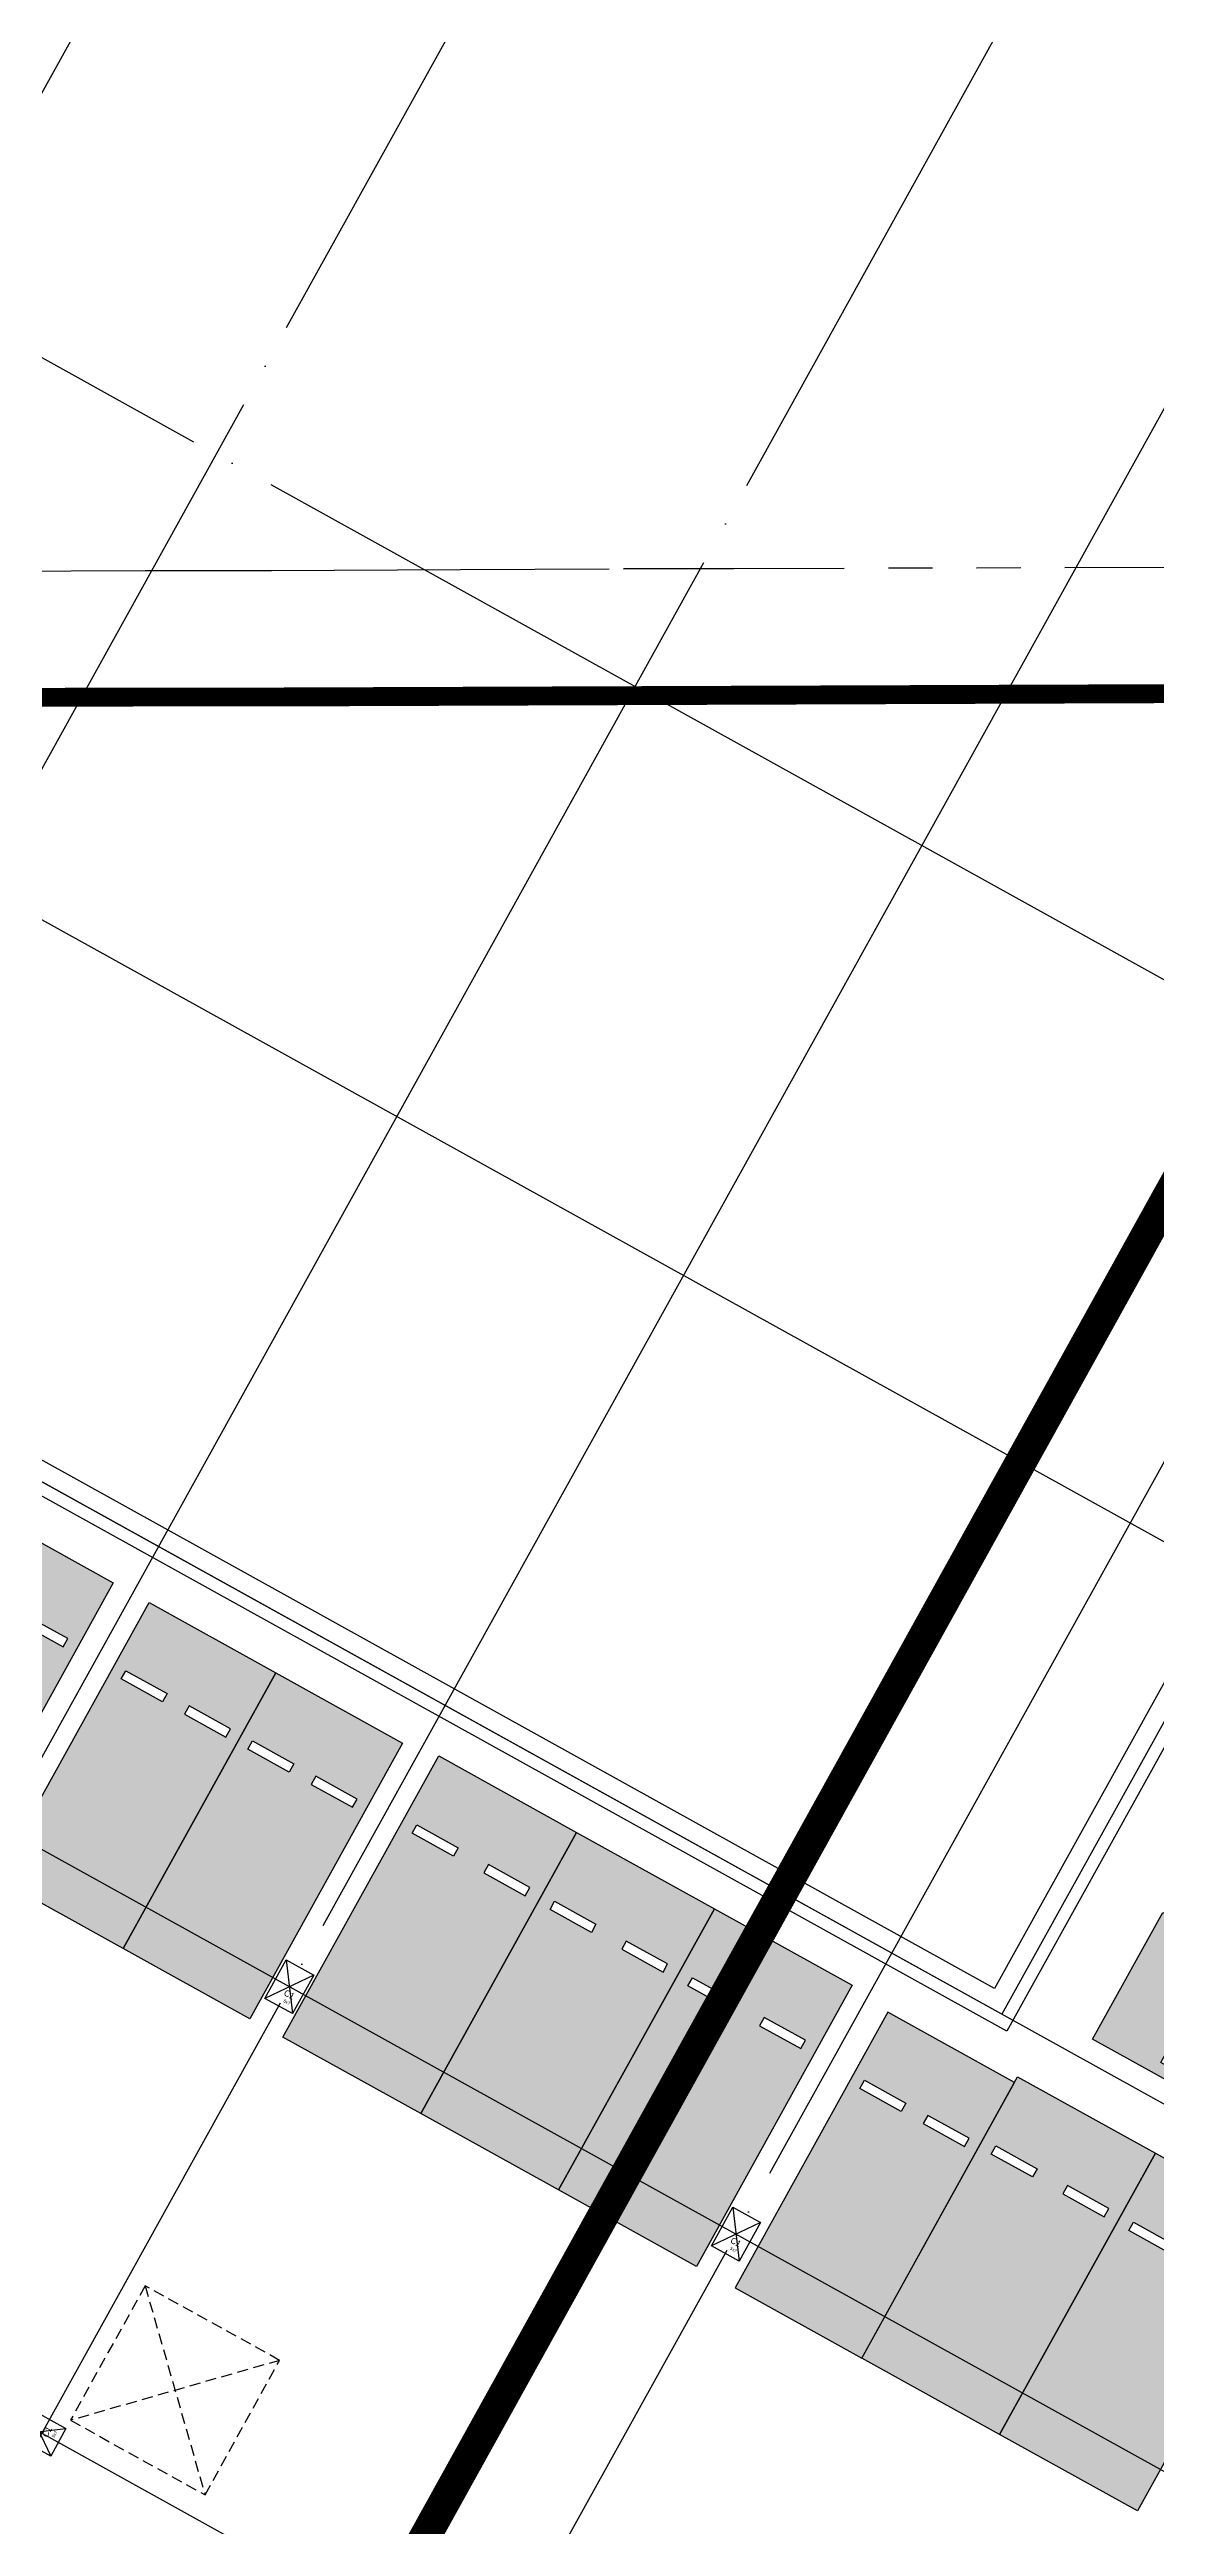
# Model space of a CAD drawing. Header units: millimetres. Extents: x -21000 to 567700, y 435000 to 850800.
# Drawn here: x 306734 to 324295, y 668387 to 707680 of the extents above; entities that cross this region are included whole.
import ezdxf
from ezdxf.xclip import XClip

# ---------------------------------------------------------------- set-up
doc = ezdxf.new("R2010")
doc.units = ezdxf.units.MM
doc.header["$LTSCALE"] = 700
doc.header["$XCLIPFRAME"] = 2
for name, pattern in [('AB_Pbase$0$HIDDEN1', [0.375, 0.25, -0.125]), ('AB_Pbase$0$PHANTOMX2', [5, 2.5, -0.5, 0.5, -0.5, 0.5, -0.5]), ('AB_Pbase$0$주차장기둥$0$CEN', [62, 60, -1, 0, -1]), ('AB_Pbase$0$주차장기둥$0$PHANTOMX2', [5, 2.5, -0.5, 0.5, -0.5, 0.5, -0.5]), ('AB_Pbase$0$지하1층 동골조$0$PHANTOMX2', [5, 2.5, -0.5, 0.5, -0.5, 0.5, -0.5]), ('p_구조전체평면도중심선$0$AB_Pbase$0$HIDDEN', [9.525, 6.35, -3.175])]:
    doc.linetypes.add(name, pattern=pattern)
doc.layers.get('0').update_dxf_attribs({"color": 2})
for name, color, linetype in [('AB_Pbase$0$da-open hid', 8, 'AB_Pbase$0$HIDDEN1'), ('AB_Pbase$0$FIN', 6, 'Continuous'), ('AB_Pbase$0$SITE', 3, 'AB_Pbase$0$PHANTOMX2'), ('AB_Pbase$0$WAL', 3, 'Continuous'), ('AB_Pbase$0$주차-sol', 254, 'Continuous'), ('AB_Pbase$0$주차-일반', 9, 'Continuous'), ('AB_Pbase$0$주차-확장', 7, 'Continuous'), ('AB_Pbase$0$주차장기둥$0$CEN_P', 244, 'AB_Pbase$0$주차장기둥$0$CEN'), ('p_구조전체평면도중심선$0$# 공구분할', 3, 'Continuous')]:
    doc.layers.add(name, color=color, linetype=linetype)
for name, color, linetype, plot in [('AB_Pbase$0$주차장기둥$0$DEFPOINT', 247, 'Continuous', False), ('AB_Pbase$0$주차장기둥$0$Defpoints1', 235, 'Continuous', False), ('AB_Pbase$0$지하1층 동골조$0$Defpoints1', 235, 'Continuous', False)]:
    doc.layers.add(name, color=color, linetype=linetype, plot=plot)
doc.styles.add('AB_Pbase$0$주차장기둥$0$맑은 고딕', font='')
doc.styles.get('AB_Pbase$0$주차장기둥$0$맑은 고딕').set_extended_font_data('Dotum')

# ---------------------------------------------------------------- blocks, each defined once
blk = doc.blocks.new('AB_Pbase$0$SITE0917')
at = {"layer": 'AB_Pbase$0$SITE', "ltscale": 4, "const_width": 300, "flags": 128}
blk.add_lwpolyline([(212876, -144968), (209906, -142008), (204836, -136928), (200146, -132238), (190406, -122488), (180636, -112708), (171034, -103096), (171034, -103096), (158736, -90778), (158736, -90778), (141626, -73668), (139746, -71778), (128760, -60783), (176825, 584), (181318, 2778), (191836, 2802), (195846, 2812), (208846, 2852), (221744, 2892), (225745, 2912), (238652, 2912), (251951, 2992), (272863, 3047), (279849, 3072), (281852, 3072), (297942, 3132), (307301, 3162), (318838, 3162), (322371, 3192), (329338, 3212), (331331, 3221), (331828, 3221), (342783, 3252), (353879, 3292), (357878, 3302), (368882, 3332), (377971, 3362), (436463, 3532), (443896, 3564), (449423, 3588), (453866, 1294), (461852, -10041), (461004, -14962), (456210, -18339), (446980, -24860), (436111, -32530), (433802, -34158), (424035, -41046), (408709, -51856), (403261, -55702), (401224, -57140), (393879, -62330), (377930, -73579), (370949, -78503), (368971, -79898), (360221, -86073), (350807, -92731), (341600, -99229), (316998, -116581), (268640, -150722), (261994, -155385), (240653, -170436), (213593, -144250), (212876, -144968)], dxfattribs=at)
blk = doc.blocks.new('AB_Pbase$0$지하1층 동골조')
at = {"layer": 'AB_Pbase$0$지하1층 동골조$0$Defpoints1', "linetype": 'AB_Pbase$0$지하1층 동골조$0$PHANTOMX2', "ltscale": 2}
blk.add_lwpolyline([(210787, 59584), (203827, 59564), (188757, 59534), (179397, 59504), (168667, 59474), (166307, 59464), (163307, 59444), (161307, 59444), (150357, 59404), (137407, 59374), (133407, 59364), (120107, 59324), (107198, 59284), (103197, 59264), (90297, 59224), (77297, 59184), (74297, 59174), (73297, 59174), (61797, 59144), (52267, 63494), (52187, 90404)], dxfattribs=at)
at = {"layer": 'AB_Pbase$0$지하1층 동골조$0$Defpoints1', "linetype": 'AB_Pbase$0$지하1층 동골조$0$PHANTOMX2', "ltscale": 2, "flags": 128}
blk.add_lwpolyline([(305496, 13326), (315263, 20214), (317573, 21842), (328441, 29512), (337671, 36032), (342465, 39410), (343314, 44331), (335327, 55666), (330884, 57959), (325357, 57936), (317924, 57904), (259433, 57734), (250343, 57704), (239340, 57674), (235340, 57664), (224244, 57624), (213290, 57592), (212792, 57592), (210800, 57584), (203833, 57564), (200300, 57534), (188762, 57534), (179403, 57504), (163313, 57444), (161310, 57444), (154324, 57418), (133412, 57364), (120113, 57284), (107206, 57284), (103205, 57264), (90307, 57224), (77307, 57184), (73297, 57174), (62779, 57150), (58286, 54955), (10221, -6411), (21207, -17406), (23087, -19296), (40197, -36406), (52495, -48724), (62097, -58336), (71867, -68116), (81607, -77866), (86297, -82556), (91367, -87636), (94337, -90596), (95054, -89878), (122114, -116064), (143455, -101014), (150102, -96350), (198459, -62209), (223061, -44857), (232269, -38359), (241682, -31701), (250432, -25527), (252410, -24132), (259391, -19208), (275340, -7958), (282685, -2768), (284723, -1330), (290171, 2516)], close=True, dxfattribs=at)
blk = doc.blocks.new('AB_Pbase$0$AB_Pbase_지하1층_골조')
for p, q in [((321727, 676922), (289142, 694984)), ((321844, 676514), (289064, 694684)), ((331496, 694545), (321727, 676922)), ((331613, 694137), (321844, 676514))]:
    blk.add_line(p, q)
blk = doc.blocks.new('AB_Pbase$0$주차장기둥$0$cen 2bl 지하')
at = {"layer": 'AB_Pbase$0$주차장기둥$0$CEN_P', "color": 5}
for p, q in [((-52186, 128902), (-52186, 259408)), ((-46986, 107083), (-46986, 259389)), ((-39386, 65032), (-39386, 259361)), ((-34186, 128592), (-34186, 259341)), ((-26086, 128592), (-26086, 259311)), ((-132796, 191583), (3835, 191583)), ((-132796, 183783), (3835, 183783)), ((-132796, 175983), (13814, 175983)), ((-132796, 170883), (119274, 170883)), ((-132796, 162783), (119274, 162783)), ((-57008, 162783), (119274, 162783))]:
    blk.add_line(p, q, dxfattribs=at)
blk = doc.blocks.new('AB_Pbase$0$주차장기둥$0$p기둥 5x7')
blk.add_lwpolyline([(-250, 350), (250, 350), (250, -350), (-250, -350)], close=True)
at = {"layer": 'AB_Pbase$0$주차장기둥$0$DEFPOINT'}
for p, q in [((250, 350), (-250, -350)), ((-250, 350), (250, -350))]:
    blk.add_line(p, q, dxfattribs=at)
at = {"layer": 'AB_Pbase$0$주차장기둥$0$DEFPOINT', "color": 6, "style": 'AB_Pbase$0$주차장기둥$0$맑은 고딕'}
for s, height, p in [('C1', 100, (-24, -160)), ('5x7', 50, (29, -259))]:
    blk.add_text(s, height=height, rotation=0, dxfattribs=at).set_placement(p)
blk = doc.blocks.new('AB_Pbase$0$주차장기둥')
at = {"layer": 'AB_Pbase$0$주차장기둥$0$Defpoints1', "linetype": 'AB_Pbase$0$주차장기둥$0$PHANTOMX2', "ltscale": 2}
blk.add_lwpolyline([(25677, 201597), (19721, 197995), (6819, 190208), (-1188, 185361), (-10370, 179809), (-12388, 178585), (-14949, 177023), (-16664, 175993), (-26029, 170319), (-37114, 163623), (-40537, 161554), (-51917, 154670), (-62962, 147987), (-66381, 145909), (-77418, 139231), (-88540, 132501), (-91107, 130948), (-91964, 130433), (-101806, 124484), (-112215, 123304), (-126143, 146330)], dxfattribs=at)
for name, p, rotation in [('AB_Pbase$0$주차장기둥$0$cen 2bl 지하', (36992, -11667), 1.99999810188403), ('AB_Pbase$0$주차장기둥$0$p기둥 5x7', (4958, 158202), 1.999998101883419), ('AB_Pbase$0$주차장기둥$0$p기둥 5x7', (-3137, 157919), 1.999998101883419), ('AB_Pbase$0$주차장기둥$0$p기둥 5x7', (-2904, 149822), 91.99999810188433)]:
    blk.add_blockref(name, p, dxfattribs=dict(rotation=rotation))
blk = doc.blocks.new('AB_Pbase$0$AB_Pbase_지붕층_구조도void')
blk.add_lwpolyline([(258869, -64847), (257686, -66981), (259820, -68164), (261003, -66030)], close=True)
for points in [[(258869, -64847), (259820, -68164)], [(261003, -66030), (257686, -66981)]]:
    blk.add_lwpolyline(points)
blk = doc.blocks.new('AB_Pbase$0$AB_Pbase-주차일반')
at = {"layer": 'AB_Pbase$0$주차-sol'}
h = blk.add_hatch(color=254, dxfattribs=at)
h.dxf.hatch_style = 1
h.paths.add_polyline_path([(0, 0), (-2300, 0), (-2300, -5000), (0, -5000)])
h.paths.add_polyline_path([(-200, -3725), (-200, -3875), (-950, -3875), (-950, -3725)], flags=16)
h.paths.add_polyline_path([(-1350, -3725), (-1350, -3875), (-2100, -3875), (-2100, -3725)], flags=16)
at = {"layer": 'AB_Pbase$0$주차-일반', "color": 6}
for points in [[(0, 0), (0, -5000), (-2300, -5000), (-2300, 0)], [(-1350, -3875), (-1350, -3725), (-2100, -3725), (-2100, -3875)], [(-950, -3875), (-950, -3725), (-200, -3725), (-200, -3875)]]:
    blk.add_lwpolyline(points, close=True, dxfattribs=at)
blk = doc.blocks.new('AB_Pbase$0$주차일반')
at = {"layer": 'AB_Pbase$0$주차-sol'}
h = blk.add_hatch(color=254, dxfattribs=at)
h.dxf.hatch_style = 1
h.paths.add_polyline_path([(0, 0), (-2300, 0), (-2300, -5000), (0, -5000)])
h.paths.add_polyline_path([(-200, -3725), (-200, -3875), (-950, -3875), (-950, -3725)], flags=16)
h.paths.add_polyline_path([(-1350, -3725), (-1350, -3875), (-2100, -3875), (-2100, -3725)], flags=16)
at = {"layer": 'AB_Pbase$0$주차-일반', "color": 6}
for points in [[(0, 0), (0, -5000), (-2300, -5000), (-2300, 0)], [(-1350, -3875), (-1350, -3725), (-2100, -3725), (-2100, -3875)], [(-950, -3875), (-950, -3725), (-200, -3725), (-200, -3875)]]:
    blk.add_lwpolyline(points, close=True, dxfattribs=at)
blk = doc.blocks.new('AB_Pbase$0$주차확장')
at = {"layer": 'AB_Pbase$0$주차-sol'}
h = blk.add_hatch(color=252, dxfattribs=at)
h.paths.add_polyline_path([(1525, -3825), (2275, -3825), (2275, -3975), (1525, -3975)], flags=16)
edge = h.paths.add_edge_path()
edge.add_line((0, -5100), (2500, -5100))
edge.add_line((2500, -5100), (2500, 0))
edge.add_line((2500, 0), (0, 0))
edge.add_line((0, 0), (0, -5100))
h.paths.add_polyline_path([(225, -3975), (225, -3825), (975, -3825), (975, -3975)])
at = {"layer": 'AB_Pbase$0$주차-확장'}
blk.add_lwpolyline([(0, 0), (0, -5100), (2500, -5100), (2500, 0)], close=True, dxfattribs=at)
at = {"layer": 'AB_Pbase$0$주차-확장', "ltscale": 600}
for points in [[(975, -3975), (975, -3825), (225, -3825), (225, -3975)], [(1525, -3975), (1525, -3825), (2275, -3825), (2275, -3975)]]:
    blk.add_lwpolyline(points, close=True, dxfattribs=at)
blk = doc.blocks.new('AB_Pbase$0$pppaaa_1_1')
at = {"layer": 'AB_Pbase$0$주차-일반'}
for name, p, rotation in [('AB_Pbase$0$주차일반', (303309, 680100), 150.9999952768423), ('AB_Pbase$0$주차일반', (305889, 678670), 150.9999952768423), ('AB_Pbase$0$주차일반', (307900, 677555), 150.9999952768423), ('AB_Pbase$0$AB_Pbase-주차일반', (327655, 673693), 241.0000017590449)]:
    blk.add_blockref(name, p, dxfattribs=dict(at, rotation=rotation))
at = {"layer": 'AB_Pbase$0$주차-일반', "xscale": -1, "rotation": 150.9999951196744}
blk.add_blockref('AB_Pbase$0$주차일반', (319620, 671058), dxfattribs=at)
at = {"layer": 'AB_Pbase$0$주차-확장', "xscale": -1, "rotation": 150.9999951196744}
for p in [(310437, 676149), (312623, 674937), (314810, 673725), (319620, 671058), (321807, 669846)]:
    blk.add_blockref('AB_Pbase$0$주차확장', p, dxfattribs=at)
blk = doc.blocks.new('AB_Pbase')
at = {"layer": 'AB_Pbase$0$FIN'}
for p, q in [((321922, 676242), (290042, 693914)), ((331691, 693865), (321922, 676242))]:
    blk.add_line(p, q, dxfattribs=at)
for name, p, rotation in [('AB_Pbase$0$AB_Pbase_지하1층_골조', (0, 0), 359.9999999999999), ('AB_Pbase$0$주차장기둥', (231893, 539971), 329.0000000345588), ('AB_Pbase$0$지하1층 동골조', (146945, 639965), 359.9999999999994), ('AB_Pbase$0$SITE0917', (28406, 694337), 359.9999999999983)]:
    blk.add_blockref(name, p, dxfattribs=dict(rotation=rotation))
at = {"layer": 'AB_Pbase$0$da-open hid', "rotation": 359.9999999999999}
blk.add_blockref('AB_Pbase$0$AB_Pbase_지붕층_구조도void', (49381, 737052), dxfattribs=at)
at = {"layer": 'AB_Pbase$0$WAL'}
ref = blk.add_blockref('AB_Pbase$0$pppaaa_1_1', (0, 0), dxfattribs=dict(at, rotation=359.9999999999999))
XClip(ref).set_block_clipping_path([(-396188.9384898804, 0.0133324571), (493845.7278262604, 839949.4046300659)])
blk = doc.blocks.new('p_구조전체평면도중심선')
at = {"layer": 'p_구조전체평면도중심선$0$# 공구분할', "linetype": 'p_구조전체평면도중심선$0$AB_Pbase$0$HIDDEN', "const_width": 500}
blk.add_lwpolyline([(309210, 18850.3), (270750.1, -50533.2), (250830.6, -39491.7), (245194.7, -49659.1), (228248.9, -40265.9), (203564.1, -84798.5), (168629.9, -119714.3)], dxfattribs=at)

msp = doc.modelspace()

# ---------------------------------------------------------------- block references
ref = msp.add_blockref('AB_Pbase', (0, 0))
XClip(ref).set_block_clipping_path([(-0.000000015, 445500.0000000148), (493845.7187941075, 839949.3912975936)])

# ---------------------------------------------------------------- next in the draw order: block references
msp.add_blockref('p_구조전체평면도중심선', (28406, 694337))

doc.saveas('drawing.dxf')
